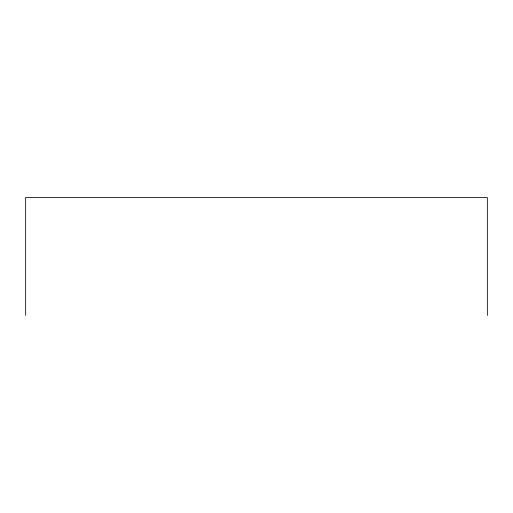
<?xml version="1.0" encoding="UTF-8"?>
<svg xmlns="http://www.w3.org/2000/svg" width="513" height="513" viewBox="0 0 513 513"><rect width="100%" height="100%" fill="white"/><g stroke="black" fill="none" stroke-linecap="round" stroke-linejoin="round"><path stroke-width="0.77" d="M487.35 315.437L487.35 197.563L25.65 197.563L25.65 315.437"/></g></svg>
